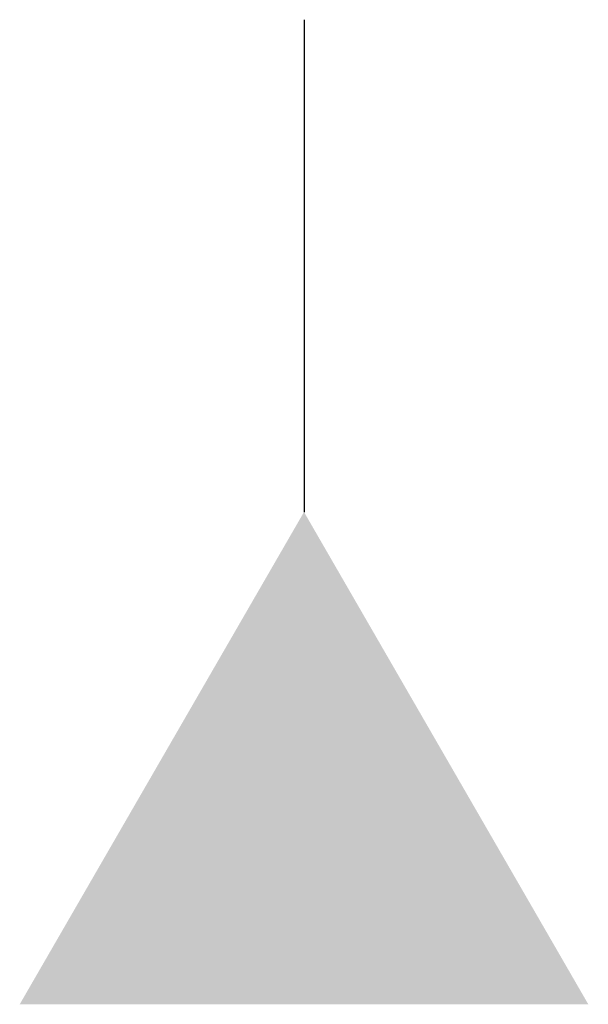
# Model space of a CAD drawing. Header units: millimetres. Extents: x 84.17 to 86.48, y 145.43 to 149.43.
import ezdxf

# ---------------------------------------------------------------- set-up
doc = ezdxf.new("R2010")
doc.units = ezdxf.units.MM
doc.header["$PDMODE"] = 35
doc.header["$PDSIZE"] = -2
doc.layers.add('00.1-SYMBOLS', color=3, linetype='Continuous')

# ---------------------------------------------------------------- blocks, each defined once
blk = doc.blocks.new('PH_GRPBLK')
at = {"layer": 'DEFPOINTS', "color": 0}
blk.add_point((0, 0), dxfattribs=at)

msp = doc.modelspace()

# ---------------------------------------------------------------- linework, layer by layer
at = {"layer": '00.1-SYMBOLS'}
msp.add_line((85.3244, 149.429), (85.3244, 147.429), dxfattribs=at)
msp.add_solid([(84.1697, 145.429), (85.3244, 147.429), (86.4791, 145.429)], dxfattribs=at)

# ---------------------------------------------------------------- block references
msp.add_blockref('PH_GRPBLK', (85.3244, 149.429), dxfattribs=at)

doc.saveas('drawing.dxf')
